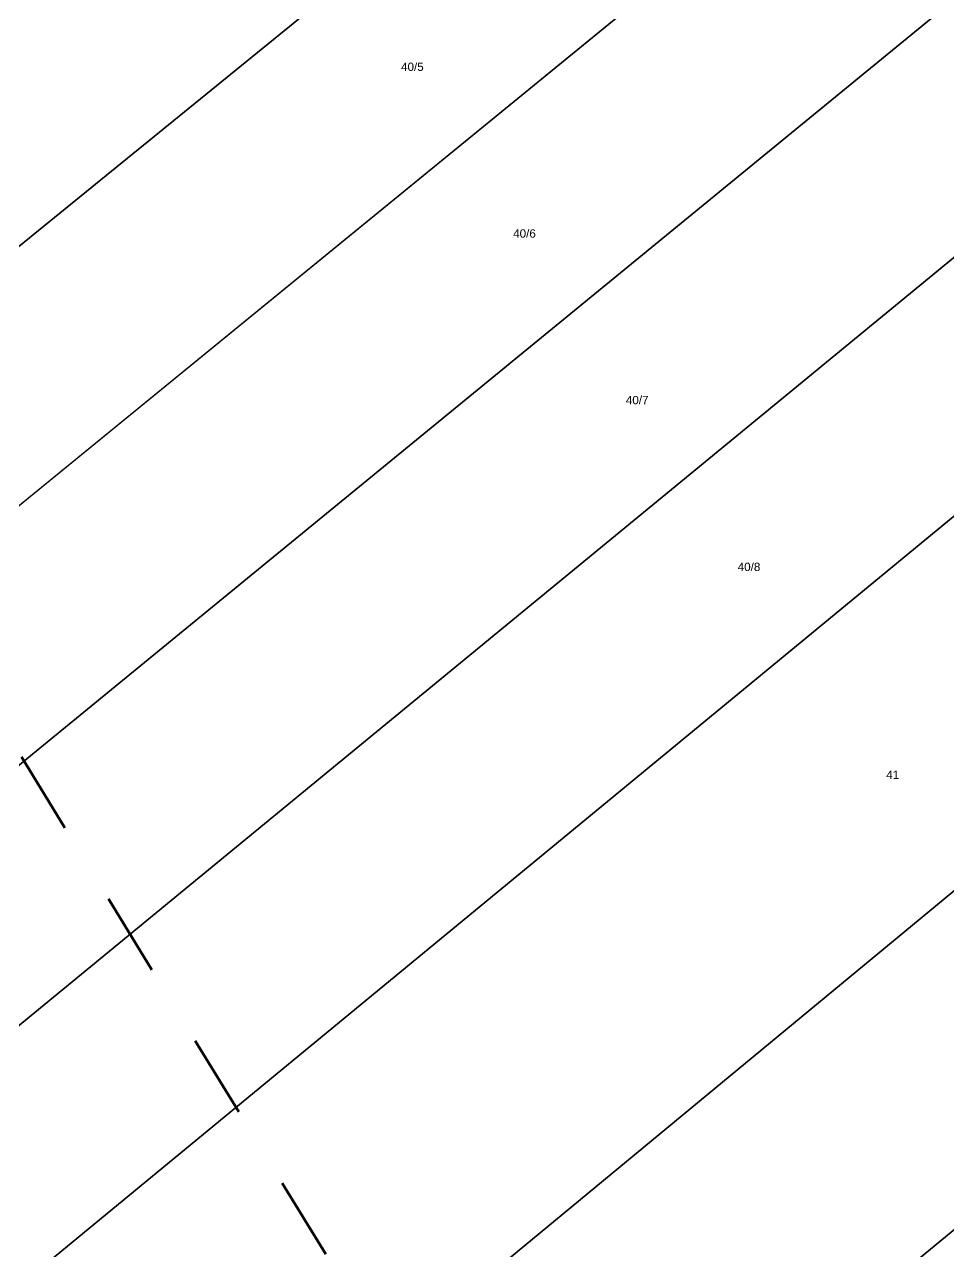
# Model space of a CAD drawing. Header units: metres. Extents: x 7542702 to 7555152, y 5804026 to 5815503.
# Drawn here: x 7544241 to 7544352, y 5808322.6 to 5808469.9 of the extents above; entities that cross this region are included whole.
import ezdxf

# ---------------------------------------------------------------- set-up
doc = ezdxf.new("R2010")
doc.units = ezdxf.units.M
doc.linetypes.add('4002', pattern=[2, 1, -1])
doc.layers.add('!trafo', color=6, linetype='4002', lineweight=50)
doc.layers.add('Dzialki', color=165, linetype='Continuous')
doc.styles.get("Standard").update_dxf_attribs({"font": 'arial.ttf'})

msp = doc.modelspace()

# ---------------------------------------------------------------- linework, layer by layer
at = {"layer": '!trafo', "ltscale": 10}
msp.add_lwpolyline([(7544082.13, 5808448.38), (7544167.59, 5808501.43), (7544481.87, 5807987.87), (7544782.88, 5807592.58), (7544936.53, 5807377.47), (7545050.37, 5807475.25), (7545086.68, 5807419.38), (7544929.65, 5807282.21), (7544686.61, 5807553.19), (7544696.16, 5807510.34), (7544647.98, 5807511.04), (7544607.69, 5807611.16), (7544447.06, 5807862.58)], close=True, dxfattribs=at)
at = {"layer": 'Dzialki'}
for p, q in [((7544381.49, 5808558.04), (7544178.94, 5808393.32)), ((7544178.94, 5808393.32), (7544381.49, 5808558.04)), ((7544190.65, 5808371.61), (7544396.72, 5808539.74)), ((7544396.72, 5808539.74), (7544190.65, 5808371.61)), ((7544202.37, 5808349.9), (7544411.95, 5808521.44)), ((7544411.95, 5808521.44), (7544202.37, 5808349.9)), ((7544214.08, 5808328.19), (7544427.18, 5808503.14)), ((7544427.18, 5808503.14), (7544214.08, 5808328.19)), ((7544225.8, 5808306.47), (7544442.41, 5808484.83)), ((7544442.41, 5808484.83), (7544225.8, 5808306.47)), ((7544464.58, 5808458.38), (7544242.37, 5808274.85)), ((7544242.37, 5808274.85), (7544464.58, 5808458.38)), ((7544484.51, 5808434.16), (7544257.74, 5808246.87)), ((7544257.74, 5808246.87), (7544484.51, 5808434.16))]:
    msp.add_line(p, q, dxfattribs=at)

# ---------------------------------------------------------------- texts
for s, p in [('40/5', (7544286.25, 5808464.33)), ('40/6', (7544299.71, 5808444.32)), ('40/7', (7544313.24, 5808424.32)), ('40/8', (7544326.67, 5808404.3)), ('41', (7544344.5, 5808379.34))]:
    msp.add_text(s, height=1, dxfattribs=at).set_placement(p)

doc.saveas('drawing.dxf')
